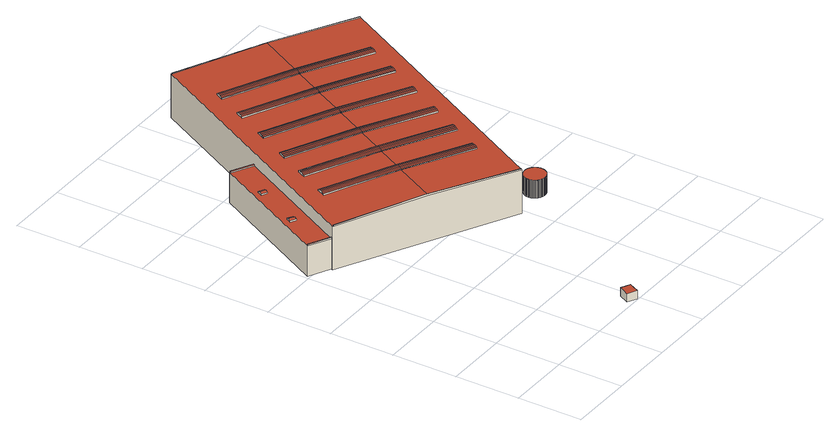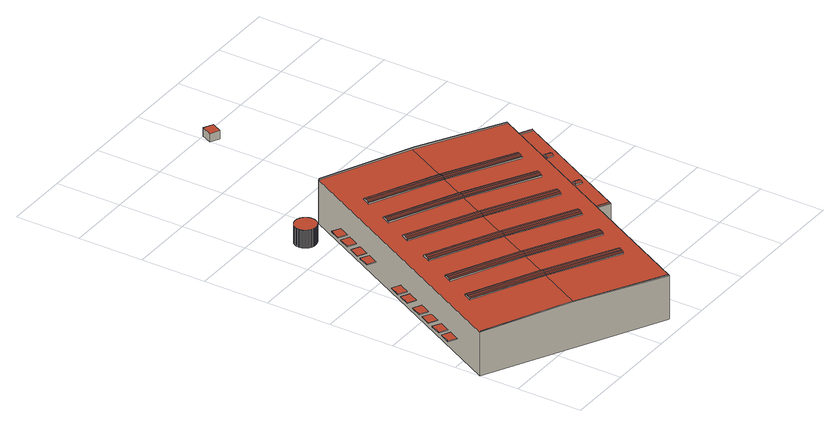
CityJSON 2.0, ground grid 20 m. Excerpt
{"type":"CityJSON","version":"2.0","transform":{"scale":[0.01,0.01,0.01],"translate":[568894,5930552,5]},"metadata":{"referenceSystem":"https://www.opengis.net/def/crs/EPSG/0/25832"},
"CityObjects":{
"building1":{"type":"Building","attributes":{"Grundfläche 2D":"11.477843","Grundhöhe NN":"5.514"},"geometry":[{"type":"Solid","lod":"3","boundaries":[[[[0,1,2,3]],[[4,5,3,2]],[[5,6,0,3]],[[6,7,1,0]],[[7,4,2,1]],[[7,6,5,4]]]],"semantics":{"surfaces":[{"type":"RoofSurface"},{"type":"WallSurface"},{"type":"GroundSurface"}],"values":[[0,1,1,1,1,2]]}}]},
"building2":{"type":"Building","attributes":{"Grundfläche 2D":"5458.466657","Grundhöhe NN":"5.229"},"children":["building2-1","building2-2","building2-3","building2-4","building2-5","building2-6","building2-7","building2-8","building2-9","building2-10","building2-11","building2-12","building2-13","building2-14"],"geometry":[{"type":"Solid","lod":"3","boundaries":[[[[8,9,10,11]],[[9,12,13,10]],[[14,15,16,17]],[[18,15,14,19]],[[20,18,19,21]],[[22,20,21,23]],[[24,22,23,25]],[[26,24,25,27]],[[28,26,27,29]],[[30,28,29,31]],[[32,30,31,33]],[[34,32,33,35]],[[36,37,38,39]],[[40,36,39,41]],[[42,40,41,43]],[[44,42,43,45]],[[46,44,45,47]],[[48,46,47,49]],[[50,48,49,51]],[[52,50,51,53]],[[54,52,53,55]],[[56,54,55,57]],[[58,59,60,61]],[[59,62,63,60]],[[64,65,66,67]],[[68,65,64,69]],[[70,68,69,71]],[[72,70,71,73]],[[74,72,73,75]],[[76,74,75,77]],[[78,76,77,79]],[[80,78,79,81]],[[82,80,81,83]],[[84,82,83,85]],[[86,87,88,89]],[[90,87,86,91]],[[92,90,91,93]],[[94,92,93,95]],[[96,94,95,97]],[[98,96,97,99]],[[100,98,99,101]],[[102,100,101,103]],[[104,102,103,105]],[[106,104,105,107]],[[108,109,110,111]],[[112,108,111,113]],[[114,112,113,115]],[[116,114,115,117]],[[118,116,117,119]],[[120,118,119,121]],[[122,120,121,123]],[[124,122,123,125]],[[126,124,125,127]],[[128,126,127,129]],[[130,39,38,131]],[[41,39,130,132]],[[43,41,132,133]],[[45,43,133,134]],[[47,45,134,135]],[[49,47,135,136]],[[51,49,136,137]],[[53,51,137,138]],[[55,53,138,139]],[[57,55,139,140]],[[141,142,143,144,145,146,147,148,149,150,151,152,153,154,155,156,157,158,159,160,161,162,163,164,165,166,167,168,169,170,171,172,173,174,175,176,177,178,179,180,181,182,183,184,185,186,187,188,189,190,191,192,193,194,195,196]],[[155,197,156]],[[198,199,200,201,202,203,162,161,204,205,206,207,208,209,153,152,210,211,212,213,214,215,216,143,142,217,218,219,220,221,222,193,192,223,224,225,226,227,228,186,185,229,230,231,232,233,234,178,177,235,236,237,238,239,168,167]],[[239,238,240]],[[208,241,209]],[[215,242,216]],[[227,243,228]],[[244,245,246,247]],[[248,245,244,249]],[[250,248,249,251]],[[252,250,251,253]],[[254,252,253,255]],[[256,254,255,257]],[[258,256,257,259]],[[260,258,259,261]],[[262,260,261,263]],[[264,262,263,265]],[[266,267,66,65]],[[268,266,65,68]],[[269,268,68,70]],[[270,269,70,72]],[[271,270,72,74]],[[272,271,74,76]],[[273,272,76,78]],[[274,273,78,80]],[[275,274,80,82]],[[276,275,82,84]],[[277,278,246,245]],[[279,277,245,248]],[[280,279,248,250]],[[281,280,250,252]],[[282,281,252,254]],[[283,282,254,256]],[[284,283,256,258]],[[285,284,258,260]],[[286,285,260,262]],[[287,286,262,264]],[[288,111,110,289]],[[113,111,288,290]],[[115,113,290,291]],[[117,115,291,292]],[[119,117,292,293]],[[121,119,293,294]],[[123,121,294,295]],[[125,123,295,296]],[[127,125,296,297]],[[129,127,297,298]],[[299,300,16,15]],[[301,299,15,18]],[[302,301,18,20]],[[303,302,20,22]],[[304,303,22,24]],[[305,304,24,26]],[[306,305,26,28]],[[307,306,28,30]],[[308,307,30,32]],[[309,308,32,34]],[[310,311,88,87]],[[312,310,87,90]],[[313,312,90,92]],[[314,313,92,94]],[[315,314,94,96]],[[316,315,96,98]],[[317,316,98,100]],[[318,317,100,102]],[[319,318,102,104]],[[320,319,104,106]],[[321,322,323,324,325,326,327,328]],[[230,229,8,11]],[[8,229,185,184,12,9]],[[184,183,13,12]],[[13,183,329,230,11,10]],[[168,239,17,16]],[[239,240,238,237,236,235,35,33,31,29,27,25,23,21,19,14,17]],[[235,177,34,35]],[[56,57,192,191]],[[191,190,189,188,187,37,36,40,42,44,46,48,50,52,54,56]],[[38,37,187,186]],[[58,233,330,180,62,59]],[[180,179,63,62]],[[63,179,178,234,61,60]],[[234,233,58,61]],[[162,203,67,66]],[[203,202,201,200,199,198,85,83,81,79,77,75,73,71,69,64,67]],[[198,167,84,85]],[[153,209,89,88]],[[209,241,208,207,206,205,204,107,105,103,101,99,97,95,93,91,86,89]],[[204,161,106,107]],[[128,129,152,151]],[[128,151,150,149,148,147,146,145,144,109,108,112,114,116,118,120,122,124,126]],[[110,109,144,143]],[[186,228,131,38]],[[228,243,227,226,225,224,223,140,139,138,137,136,135,134,133,132,130,131]],[[223,192,57,140]],[[193,222,247,246]],[[222,221,220,219,218,217,265,263,261,259,257,255,253,251,249,244,247]],[[217,142,264,265]],[[167,166,276,84]],[[166,165,164,163,267,266,268,269,270,271,272,273,274,275,276]],[[66,267,163,162]],[[287,264,142,141]],[[141,196,195,194,278,277,279,280,281,282,283,284,285,286,287]],[[194,193,246,278]],[[289,110,143,216]],[[216,242,215,214,213,212,211,210,298,297,296,295,294,293,292,291,290,288,289]],[[152,129,298,210]],[[309,34,177,176]],[[176,175,174,173,172,171,170,169,300,299,301,302,303,304,305,306,307,308,309]],[[300,169,168,16]],[[161,160,320,106]],[[160,159,158,157,156,197,155,154,311,310,312,313,314,315,316,317,318,319,320]],[[88,311,154,153]],[[331,231,230,329,183,182,332,333]],[[232,231,331,334]],[[335,181,180,330,233,232,334,336]],[[324,323,322,321,337,332,182,181,335,338]],[[339,326,325,324,338,340]],[[327,326,339,341]],[[321,328,327,341,337]],[[337,341,339,340,338,335,336,334,331,333,332]]]],"semantics":{"surfaces":[{"type":"RoofSurface"},{"type":"WallSurface"},{"type":"GroundSurface"}],"values":[[0,0,0,0,0,0,0,0,0,0,0,0,0,0,0,0,0,0,0,0,0,0,0,0,0,0,0,0,0,0,0,0,0,0,0,0,0,0,0,0,0,0,0,0,0,0,0,0,0,0,0,0,0,0,0,0,0,0,0,0,0,0,0,0,0,0,0,0,0,0,0,0,0,0,0,0,0,0,0,0,0,0,0,0,0,0,0,0,0,0,0,0,0,0,0,0,0,0,0,0,0,0,0,0,0,0,0,0,0,0,0,0,0,0,0,0,0,0,0,0,0,0,0,0,0,0,0,0,0,0,0,0,1,1,1,1,1,1,1,1,1,1,1,1,1,1,1,1,1,1,1,1,1,1,1,1,1,1,1,1,1,1,1,1,1,1,1,1,1,1,1,1,1,1,1,1,1,1,1,1,1,1,1,2]]}}]},
"building2-1":{"type":"BuildingInstallation","parents":["building2"],"geometry":[{"type":"MultiSurface","lod":"3","boundaries":[[[342,343,344,345]],[[345,344,323,324]],[[342,345,324,325]],[[343,342,325,346]],[[344,343,346,323]]],"semantics":{"surfaces":[{"type":"RoofSurface"},{"type":"WallSurface"}],"values":[0,1,1,1,1]}}]},
"building2-2":{"type":"BuildingInstallation","parents":["building2"],"geometry":[{"type":"MultiSurface","lod":"3","boundaries":[[[347,348,349,350]],[[351,348,347,352]],[[350,349,353,354]],[[350,354,355,352,347]],[[351,352,355,356]],[[351,356,353,349,348]]],"semantics":{"surfaces":[{"type":"RoofSurface"},{"type":"WallSurface"}],"values":[0,0,1,1,1,1]}}]},
"building2-3":{"type":"BuildingInstallation","parents":["building2"],"geometry":[{"type":"MultiSurface","lod":"3","boundaries":[[[357,358,359,360]],[[361,358,357,362]],[[363,364,360,359]],[[360,364,365,362,357]],[[365,366,361,362]],[[361,366,363,359,358]]],"semantics":{"surfaces":[{"type":"RoofSurface"},{"type":"WallSurface"}],"values":[0,0,1,1,1,1]}}]},
"building2-4":{"type":"BuildingInstallation","parents":["building2"],"geometry":[{"type":"MultiSurface","lod":"3","boundaries":[[[367,368,369,370]],[[322,371,370,369]],[[371,328,367,370]],[[368,367,328,321]],[[321,322,369,368]]],"semantics":{"surfaces":[{"type":"RoofSurface"},{"type":"WallSurface"}],"values":[0,1,1,1,1]}}]},
"building2-5":{"type":"BuildingInstallation","parents":["building2"],"geometry":[{"type":"MultiSurface","lod":"3","boundaries":[[[372,373,374,375]],[[376,377,374,373]],[[377,378,375,374]],[[378,379,372,375]],[[379,376,373,372]],[[376,379,378,377]]],"semantics":{"surfaces":[{"type":"RoofSurface"},{"type":"WallSurface"},{"type":"OuterCeilingSurface"}],"values":[0,1,1,1,1,2]}}]},
"building2-6":{"type":"BuildingInstallation","parents":["building2"],"geometry":[{"type":"MultiSurface","lod":"3","boundaries":[[[380,381,382,383]],[[383,382,384,385]],[[380,383,385,386]],[[381,380,386,387]],[[381,387,384,382]],[[384,387,386,385]]],"semantics":{"surfaces":[{"type":"RoofSurface"},{"type":"WallSurface"},{"type":"OuterCeilingSurface"}],"values":[0,1,1,1,1,2]}}]},
"building2-7":{"type":"BuildingInstallation","parents":["building2"],"geometry":[{"type":"MultiSurface","lod":"3","boundaries":[[[388,389,390,391]],[[391,390,392,393]],[[388,391,393,394]],[[389,388,394,395]],[[390,389,395,392]],[[392,395,394,393]]],"semantics":{"surfaces":[{"type":"RoofSurface"},{"type":"WallSurface"},{"type":"OuterCeilingSurface"}],"values":[0,1,1,1,1,2]}}]},
"building2-8":{"type":"BuildingInstallation","parents":["building2"],"geometry":[{"type":"MultiSurface","lod":"3","boundaries":[[[396,397,398,399]],[[397,400,401,398]],[[402,399,398,401]],[[396,399,402,403]],[[397,396,403,400]],[[403,402,401,400]]],"semantics":{"surfaces":[{"type":"RoofSurface"},{"type":"WallSurface"},{"type":"OuterCeilingSurface"}],"values":[0,1,1,1,1,2]}}]},
"building2-9":{"type":"BuildingInstallation","parents":["building2"],"geometry":[{"type":"MultiSurface","lod":"3","boundaries":[[[404,405,406,407]],[[407,406,408,409]],[[404,407,409,410]],[[405,404,410,411]],[[405,411,408,406]],[[408,411,410,409]]],"semantics":{"surfaces":[{"type":"RoofSurface"},{"type":"WallSurface"},{"type":"OuterCeilingSurface"}],"values":[0,1,1,1,1,2]}}]},
"building2-10":{"type":"BuildingInstallation","parents":["building2"],"geometry":[{"type":"MultiSurface","lod":"3","boundaries":[[[412,413,414,415]],[[416,417,415,414]],[[417,418,412,415]],[[418,419,413,412]],[[419,416,414,413]],[[419,418,417,416]]],"semantics":{"surfaces":[{"type":"RoofSurface"},{"type":"WallSurface"},{"type":"OuterCeilingSurface"}],"values":[0,1,1,1,1,2]}}]},
"building2-11":{"type":"BuildingInstallation","parents":["building2"],"geometry":[{"type":"MultiSurface","lod":"3","boundaries":[[[420,421,422,423]],[[424,425,423,422]],[[425,426,420,423]],[[426,427,421,420]],[[427,424,422,421]],[[427,426,425,424]]],"semantics":{"surfaces":[{"type":"RoofSurface"},{"type":"WallSurface"},{"type":"OuterCeilingSurface"}],"values":[0,1,1,1,1,2]}}]},
"building2-12":{"type":"BuildingInstallation","parents":["building2"],"geometry":[{"type":"MultiSurface","lod":"3","boundaries":[[[428,429,430,431]],[[430,429,432,433]],[[431,430,433,434]],[[428,431,434,435]],[[429,428,435,432]],[[432,435,434,433]]],"semantics":{"surfaces":[{"type":"RoofSurface"},{"type":"WallSurface"},{"type":"OuterCeilingSurface"}],"values":[0,1,1,1,1,2]}}]},
"building2-13":{"type":"BuildingInstallation","parents":["building2"],"geometry":[{"type":"MultiSurface","lod":"3","boundaries":[[[436,437,438,439]],[[440,441,439,438]],[[441,442,436,439]],[[442,443,437,436]],[[443,440,438,437]],[[443,442,441,440]]],"semantics":{"surfaces":[{"type":"RoofSurface"},{"type":"WallSurface"},{"type":"OuterCeilingSurface"}],"values":[0,1,1,1,1,2]}}]},
"building2-14":{"type":"BuildingInstallation","parents":["building2"],"geometry":[{"type":"MultiSurface","lod":"3","boundaries":[[[444,445,446,447]],[[446,445,448,449]],[[447,446,449,450]],[[444,447,450,451]],[[451,448,445,444]],[[449,448,451,450]]],"semantics":{"surfaces":[{"type":"RoofSurface"},{"type":"WallSurface"},{"type":"OuterCeilingSurface"}],"values":[0,1,1,1,1,2]}}]},
"building3":{"type":"Building","attributes":{"Grundfläche 2D":"33.851910","Grundhöhe NN":"5.770"},"geometry":[{"type":"Solid","lod":"3","boundaries":[[[[452,453,454,455,456,457,458,459,460,461,462,463,464,465,466,467,468,469,470,471,472,473,474,475,476,477,478,479,480,481,482,483,484,485,486,487,488,489,490,491,492,493,494,495,496,497,498,499,500,501,502,503,504,505,506,507,508,509,510,511,512,513,514,515,516,517,518,519,520,521,522,523,524,525,526,527,528,529,530,531,532,533,534,535,536,537,538,539,540,541,542,543,544,545,546,547,548,549,550,551]],[[552,553,458,457]],[[553,554,459,458]],[[554,555,460,459]],[[555,556,461,460]],[[556,557,462,461]],[[557,558,463,462]],[[558,559,464,463]],[[559,560,465,464]],[[561,552,457,456]],[[562,563,453,452]],[[563,564,454,453]],[[564,565,455,454]],[[565,561,456,455]],[[560,566,466,465]],[[566,567,467,466]],[[567,568,468,467]],[[568,569,469,468]],[[569,570,470,469]],[[570,571,471,470]],[[571,572,472,471]],[[572,573,473,472]],[[573,574,474,473]],[[574,575,475,474]],[[575,576,476,475]],[[576,577,477,476]],[[577,578,478,477]],[[578,579,479,478]],[[579,580,480,479]],[[580,581,481,480]],[[581,582,482,481]],[[582,583,483,482]],[[583,584,484,483]],[[584,585,485,484]],[[585,586,486,485]],[[586,587,487,486]],[[587,588,488,487]],[[588,589,489,488]],[[589,590,490,489]],[[590,591,491,490]],[[591,592,492,491]],[[592,593,493,492]],[[593,594,494,493]],[[594,595,495,494]],[[595,596,496,495]],[[596,597,497,496]],[[597,598,498,497]],[[598,599,499,498]],[[599,600,500,499]],[[600,601,501,500]],[[601,602,502,501]],[[602,603,503,502]],[[603,604,504,503]],[[604,605,505,504]],[[605,606,506,505]],[[606,607,507,506]],[[607,608,508,507]],[[608,609,509,508]],[[609,610,510,509]],[[610,611,511,510]],[[611,612,512,511]],[[612,613,513,512]],[[613,614,514,513]],[[614,615,515,514]],[[615,616,516,515]],[[616,617,517,516]],[[617,618,518,517]],[[618,619,519,518]],[[619,620,520,519]],[[620,621,521,520]],[[621,622,522,521]],[[622,623,523,522]],[[623,624,524,523]],[[624,625,525,524]],[[625,626,526,525]],[[626,627,527,526]],[[627,628,528,527]],[[628,629,529,528]],[[629,630,530,529]],[[630,631,531,530]],[[631,632,532,531]],[[632,633,533,532]],[[633,634,534,533]],[[634,635,535,534]],[[635,636,536,535]],[[636,637,537,536]],[[637,638,538,537]],[[638,639,539,538]],[[639,640,540,539]],[[640,641,541,540]],[[641,642,542,541]],[[642,643,543,542]],[[643,644,544,543]],[[644,645,545,544]],[[645,646,546,545]],[[646,647,547,546]],[[647,648,548,547]],[[648,649,549,548]],[[649,650,550,549]],[[650,651,551,550]],[[651,562,452,551]],[[649,648,647,646,645,644,643,642,641,640,639,638,637,636,635,634,633,632,631,630,629,628,627,626,625,624,623,622,621,620,619,618,617,616,615,614,613,612,611,610,609,608,607,606,605,604,603,602,601,600,599,598,597,596,595,594,593,592,591,590,589,588,587,586,585,584,583,582,581,580,579,578,577,576,575,574,573,572,571,570,569,568,567,566,560,559,558,557,556,555,554,553,552,561,565,564,563,562,651,650]]]],"semantics":{"surfaces":[{"type":"RoofSurface"},{"type":"WallSurface"},{"type":"GroundSurface"}],"values":[[0,1,1,1,1,1,1,1,1,1,1,1,1,1,1,1,1,1,1,1,1,1,1,1,1,1,1,1,1,1,1,1,1,1,1,1,1,1,1,1,1,1,1,1,1,1,1,1,1,1,1,1,1,1,1,1,1,1,1,1,1,1,1,1,1,1,1,1,1,1,1,1,1,1,1,1,1,1,1,1,1,1,1,1,1,1,1,1,1,1,1,1,1,1,1,1,1,1,1,1,1,2]]}}]}
},
"vertices":[
[4059,324,313],[3773,471,313],[3610,154,313],[3897,7,313],[3610,154,51],[3897,7,51],[4059,324,51],[3773,471,51],
[5878,4993,1436],[3260,6372,1534],[3251,6355,1534],[5869,4976,1436],[752,7694,1436],[743,7677,1436],[8672,11446,1459],[6606,12535,1503],[6600,12523,1500],[8666,11435,1456],[6616,12553,1517],[8682,11464,1474],[6630,12580,1530],[8696,11491,1486],[6648,12613,1534],[8713,11525,1491],[6664,12644,1538],[8730,11556,1494],[6682,12678,1534],[8748,11589,1491],[6697,12708,1530],[8763,11619,1486],[6710,12731,1517],[8776,11643,1474],[6721,12752,1503],[8787,11664,1459],[6731,12771,1500],[8797,11683,1456],[1906,8750,1456],[1899,8738,1453],[4018,7622,1500],[4024,7634,1503],[1915,8768,1470],[4033,7651,1517],[1929,8795,1483],[4048,7678,1530],[1947,8828,1488],[4065,7712,1534],[1963,8859,1491],[4082,7743,1538],[1981,8893,1488],[4099,7777,1534],[1997,8922,1483],[4115,7806,1530],[2009,8946,1470],[4127,7830,1517],[2020,8967,1456],[4139,7851,1503],[2030,8986,1453],[4148,7870,1500],[9978,12779,1425],[7580,14043,1497],[7571,14026,1497],[9969,12762,1425],[4860,15476,1425],[4851,15459,1425],[8162,10478,1459],[6096,11567,1503],[6090,11555,1500],[8156,10466,1456],[6106,11584,1517],[8171,10496,1474],[6120,11612,1530],[8186,10523,1486],[6137,11645,1534],[8203,10556,1491],[6154,11676,1538],[8220,10588,1494],[6172,11710,1534],[8238,10621,1491],[6187,11739,1530],[8253,10651,1486],[6200,11763,1517],[8266,10674,1474],[6211,11784,1503],[8277,10696,1459],[6221,11803,1500],[8287,10714,1456],[7620,9449,1459],[5554,10538,1503],[5548,10526,1500],[7614,9437,1456],[5564,10555,1517],[7629,9467,1474],[5578,10582,1530],[7644,9494,1486],[5595,10616,1534],[7661,9527,1491],[5612,10647,1538],[7678,9558,1494],[5629,10681,1534],[7695,9592,1491],[5645,10710,1530],[7711,9622,1486],[5657,10734,1517],[7723,9645,1474],[5669,10755,1503],[7734,9666,1459],[5679,10774,1500],[7744,9686,1456],[2897,10631,1456],[2890,10619,1453],[5009,9503,1500],[5015,9514,1503],[2906,10649,1470],[5024,9532,1517],[2920,10675,1483],[5039,9559,1530],[2938,10709,1488],[5056,9592,1534],[2954,10740,1491],[5073,9624,1538],[2972,10774,1488],[5090,9657,1534],[2988,10803,1483],[5106,9687,1530],[3000,10827,1470],[5118,9711,1517],[3011,10848,1456],[5130,9732,1503],[3021,10867,1453],[5140,9751,1500],[6090,6545,1459],[6084,6533,1456],[6099,6563,1474],[6114,6590,1486],[6131,6623,1491],[6147,6654,1494],[6165,6688,1491],[6181,6718,1486],[6193,6741,1474],[6204,6762,1459],[6214,6782,1456],[2529,9934,1416],[4648,8817,1484],[5009,9503,1484],[2890,10619,1416],[2897,10631,1416],[2906,10649,1416],[2938,10709,1416],[2954,10740,1416],[2972,10774,1416],[3000,10827,1416],[3021,10867,1416],[5140,9751,1484],[5548,10526,1484],[3430,11642,1416],[3436,11654,1416],[3477,11732,1416],[3493,11763,1416],[3511,11797,1416],[3550,11871,1416],[3560,11890,1416],[5679,10774,1484],[6090,11555,1484],[3972,12671,1416],[3978,12683,1416],[4092,12900,1416],[4103,12919,1416],[6221,11803,1484],[6600,12523,1484],[4482,13639,1416],[4488,13651,1416],[4498,13669,1416],[4529,13729,1416],[4546,13761,1416],[4564,13794,1416],[4603,13868,1416],[4613,13888,1416],[6731,12771,1484],[7431,14100,1484],[4851,15459,1401],[4860,15476,1401],[4838,15488,1400],[727,7685,1400],[743,7677,1401],[752,7694,1401],[3338,6331,1484],[4018,7622,1484],[1899,8738,1416],[1906,8750,1416],[1915,8768,1416],[2020,8967,1416],[2030,8986,1416],[4148,7870,1484],[4517,8569,1484],[2399,9685,1416],[2405,9697,1416],[2519,9914,1416],[3445,11672,1416],[8287,10714,1416],[8277,10696,1416],[8253,10651,1416],[8171,10496,1416],[8162,10478,1416],[8156,10466,1416],[7744,9686,1416],[7711,9622,1416],[7695,9592,1416],[7678,9558,1416],[7629,9467,1416],[7614,9437,1416],[7205,8662,1416],[7184,8622,1416],[7172,8599,1416],[7138,8535,1416],[7122,8504,1416],[7090,8444,1416],[7075,8414,1416],[6714,7729,1416],[6704,7710,1416],[6647,7602,1416],[6598,7511,1416],[6589,7493,1416],[6583,7481,1416],[6214,6782,1416],[6204,6762,1416],[6181,6718,1416],[6147,6654,1416],[6099,6563,1416],[6084,6533,1416],[5878,4993,1401],[5869,4976,1401],[5885,4968,1400],[9996,12770,1400],[9978,12779,1401],[9969,12762,1401],[8797,11683,1416],[8748,11589,1416],[8730,11556,1416],[8682,11464,1416],[8666,11435,1416],[8672,11446,1416],[7620,9449,1416],[7081,8426,1416],[6090,6545,1416],[6589,7493,1459],[4523,8581,1503],[4517,8569,1500],[6583,7481,1456],[4533,8599,1517],[6598,7511,1474],[4547,8626,1530],[6613,7537,1486],[4564,8659,1534],[6630,7571,1491],[4581,8690,1538],[6647,7602,1494],[4599,8724,1534],[6664,7636,1491],[4614,8754,1530],[6680,7665,1486],[4627,8777,1517],[6692,7689,1474],[4638,8798,1503],[6704,7710,1459],[4648,8817,1500],[6714,7729,1456],[3978,12683,1456],[3972,12671,1453],[3987,12701,1470],[4002,12728,1483],[4019,12761,1488],[4035,12792,1491],[4053,12826,1488],[4069,12856,1483],[4081,12879,1470],[4092,12900,1456],[4103,12919,1453],[2405,9697,1456],[2399,9685,1453],[2414,9715,1470],[2429,9742,1483],[2446,9775,1488],[2462,9807,1491],[2480,9840,1488],[2496,9870,1483],[2508,9893,1470],[2519,9914,1456],[2529,9934,1453],[7081,8426,1459],[7075,8414,1456],[7090,8444,1474],[7105,8471,1486],[7122,8504,1491],[7138,8535,1494],[7156,8569,1491],[7172,8599,1486],[7184,8622,1474],[7195,8643,1459],[7205,8662,1456],[4488,13651,1456],[4482,13639,1453],[4498,13669,1470],[4512,13696,1483],[4529,13729,1488],[4546,13761,1491],[4564,13794,1488],[4579,13824,1483],[4592,13847,1470],[4603,13868,1456],[4613,13888,1453],[3436,11654,1456],[3430,11642,1453],[3445,11672,1470],[3459,11699,1483],[3477,11732,1488],[3493,11763,1491],[3511,11797,1488],[3527,11827,1483],[3539,11850,1470],[3550,11871,1456],[3560,11890,1453],[754,7736,981],[774,7775,981],[2719,11467,981],[2741,11507,981],[2105,11842,981],[2083,11854,981],[96,8082,981],[115,8072,981],[3329,6314,1484],[7440,14117,1484],[5885,4968,23],[727,7685,23],[5869,4976,23],[9996,12770,23],[4838,15488,23],[4860,15476,23],[754,7736,23],[2741,11507,23],[2083,11854,23],[2105,11842,23],[96,8082,23],
[2105,11842,1019],[2084,11801,1019],[2719,11467,1019],[2741,11507,1019],[2084,11801,981],
[1776,10490,1053],[1607,10577,1053],[1571,10506,1022],[1739,10419,1022],[1648,10656,1022],[1817,10569,1022],[1571,10506,981],[1739,10419,981],[1817,10569,981],[1648,10656,981],
[1055,9106,1053],[887,9193,1053],[851,9122,1022],[1019,9035,1022],[928,9272,1022],[1096,9185,1022],[851,9122,981],[1019,9035,981],[1096,9185,981],[928,9272,981],
[115,8072,1019],[754,7736,1019],[774,7775,1019],[136,8112,1019],[136,8112,981],
[8947,10161,534],[8692,10296,534],[8521,9971,534],[8776,9837,534],[8692,10296,514],[8521,9971,514],[8776,9837,514],[8947,10161,514],
[9440,11097,534],[9185,11231,534],[9014,10907,534],[9269,10772,534],[9014,10907,514],[9269,10772,514],[9440,11097,514],[9185,11231,514],
[6881,6239,534],[6626,6374,534],[6455,6049,534],[6710,5915,534],[6455,6049,514],[6710,5915,514],[6881,6239,514],[6626,6374,514],
[7114,6682,534],[6859,6816,534],[6688,6492,534],[6943,6357,534],[6859,6816,514],[6688,6492,514],[6943,6357,514],[7114,6682,514],
[7607,7618,534],[7352,7753,534],[7181,7428,534],[7436,7294,534],[7181,7428,514],[7436,7294,514],[7607,7618,514],[7352,7753,514],
[9675,11543,534],[9420,11677,534],[9249,11353,534],[9504,11218,534],[9249,11353,514],[9504,11218,514],[9675,11543,514],[9420,11677,514],
[9181,10606,534],[8927,10741,534],[8756,10416,534],[9010,10282,534],[8756,10416,514],[9010,10282,514],[9181,10606,514],[8927,10741,514],
[8407,9136,534],[8152,9271,534],[7981,8946,534],[8236,8812,534],[8152,9271,514],[7981,8946,514],[8236,8812,514],[8407,9136,514],
[8642,9581,534],[8387,9716,534],[8216,9391,534],[8471,9257,534],[8216,9391,514],[8471,9257,514],[8642,9581,514],[8387,9716,514],
[7375,7177,534],[7120,7312,534],[6949,6987,534],[7204,6853,534],[7120,7312,514],[6949,6987,514],[7204,6853,514],[7375,7177,514],
[6794,5525,638],[6775,5517,638],[6757,5507,638],[6740,5496,638],[6722,5485,638],[6706,5472,638],[6691,5458,638],[6677,5443,638],[6663,5428,638],[6651,5411,638],[6639,5394,638],[6629,5376,638],[6619,5358,638],[6611,5339,638],[6605,5319,638],[6599,5300,638],[6595,5279,638],[6592,5259,638],[6590,5238,638],[6590,5218,638],[6590,5197,638],[6593,5177,638],[6596,5156,638],[6601,5136,638],[6606,5117,638],[6614,5097,638],[6622,5078,638],[6631,5060,638],[6642,5042,638],[6654,5025,638],[6667,5009,638],[6681,4994,638],[6695,4979,638],[6711,4966,638],[6727,4953,638],[6744,4942,638],[6762,4932,638],[6781,4922,638],[6800,4914,638],[6819,4908,638],[6839,4902,638],[6859,4898,638],[6880,4895,638],[6900,4893,638],[6921,4892,638],[6941,4893,638],[6962,4895,638],[6982,4899,638],[7002,4903,638],[7022,4909,638],[7041,4917,638],[7060,4925,638],[7079,4934,638],[7096,4945,638],[7113,4957,638],[7129,4970,638],[7145,4983,638],[7159,4998,638],[7173,5014,638],[7185,5030,638],[7197,5047,638],[7207,5065,638],[7216,5083,638],[7224,5103,638],[7231,5122,638],[7237,5142,638],[7241,5162,638],[7244,5183,638],[7246,5203,638],[7246,5224,638],[7245,5244,638],[7243,5265,638],[7240,5285,638],[7235,5305,638],[7229,5325,638],[7222,5344,638],[7214,5363,638],[7204,5382,638],[7194,5399,638],[7182,5416,638],[7169,5432,638],[7155,5448,638],[7141,5462,638],[7125,5476,638],[7108,5488,638],[7091,5500,638],[7073,5510,638],[7055,5519,638],[7036,5527,638],[7017,5534,638],[6997,5539,638],[6977,5544,638],[6956,5547,638],[6936,5549,638],[6915,5549,638],[6894,5548,638],[6874,5546,638],[6854,5543,638],[6833,5538,638],[6814,5532,638],[6706,5472,77],[6691,5458,77],[6677,5443,77],[6663,5428,77],[6651,5411,77],[6639,5394,77],[6629,5376,77],[6619,5358,77],[6611,5339,77],[6722,5485,77],[6794,5525,77],[6775,5517,77],[6757,5507,77],[6740,5496,77],[6605,5319,77],[6599,5300,77],[6595,5279,77],[6592,5259,77],[6590,5238,77],[6590,5218,77],[6590,5197,77],[6593,5177,77],[6596,5156,77],[6601,5136,77],[6606,5117,77],[6614,5097,77],[6622,5078,77],[6631,5060,77],[6642,5042,77],[6654,5025,77],[6667,5009,77],[6681,4994,77],[6695,4979,77],[6711,4966,77],[6727,4953,77],[6744,4942,77],[6762,4932,77],[6781,4922,77],[6800,4914,77],[6819,4908,77],[6839,4902,77],[6859,4898,77],[6880,4895,77],[6900,4893,77],[6921,4892,77],[6941,4893,77],[6962,4895,77],[6982,4899,77],[7002,4903,77],[7022,4909,77],[7041,4917,77],[7060,4925,77],[7079,4934,77],[7096,4945,77],[7113,4957,77],[7129,4970,77],[7145,4983,77],[7159,4998,77],[7173,5014,77],[7185,5030,77],[7197,5047,77],[7207,5065,77],[7216,5083,77],[7224,5103,77],[7231,5122,77],[7237,5142,77],[7241,5162,77],[7244,5183,77],[7246,5203,77],[7246,5224,77],[7245,5244,77],[7243,5265,77],[7240,5285,77],[7235,5305,77],[7229,5325,77],[7222,5344,77],[7214,5363,77],[7204,5382,77],[7194,5399,77],[7182,5416,77],[7169,5432,77],[7155,5448,77],[7141,5462,77],[7125,5476,77],[7108,5488,77],[7091,5500,77],[7073,5510,77],[7055,5519,77],[7036,5527,77],[7017,5534,77],[6997,5539,77],[6977,5544,77],[6956,5547,77],[6936,5549,77],[6915,5549,77],[6894,5548,77],[6874,5546,77],[6854,5543,77],[6833,5538,77],[6814,5532,77]
]}
